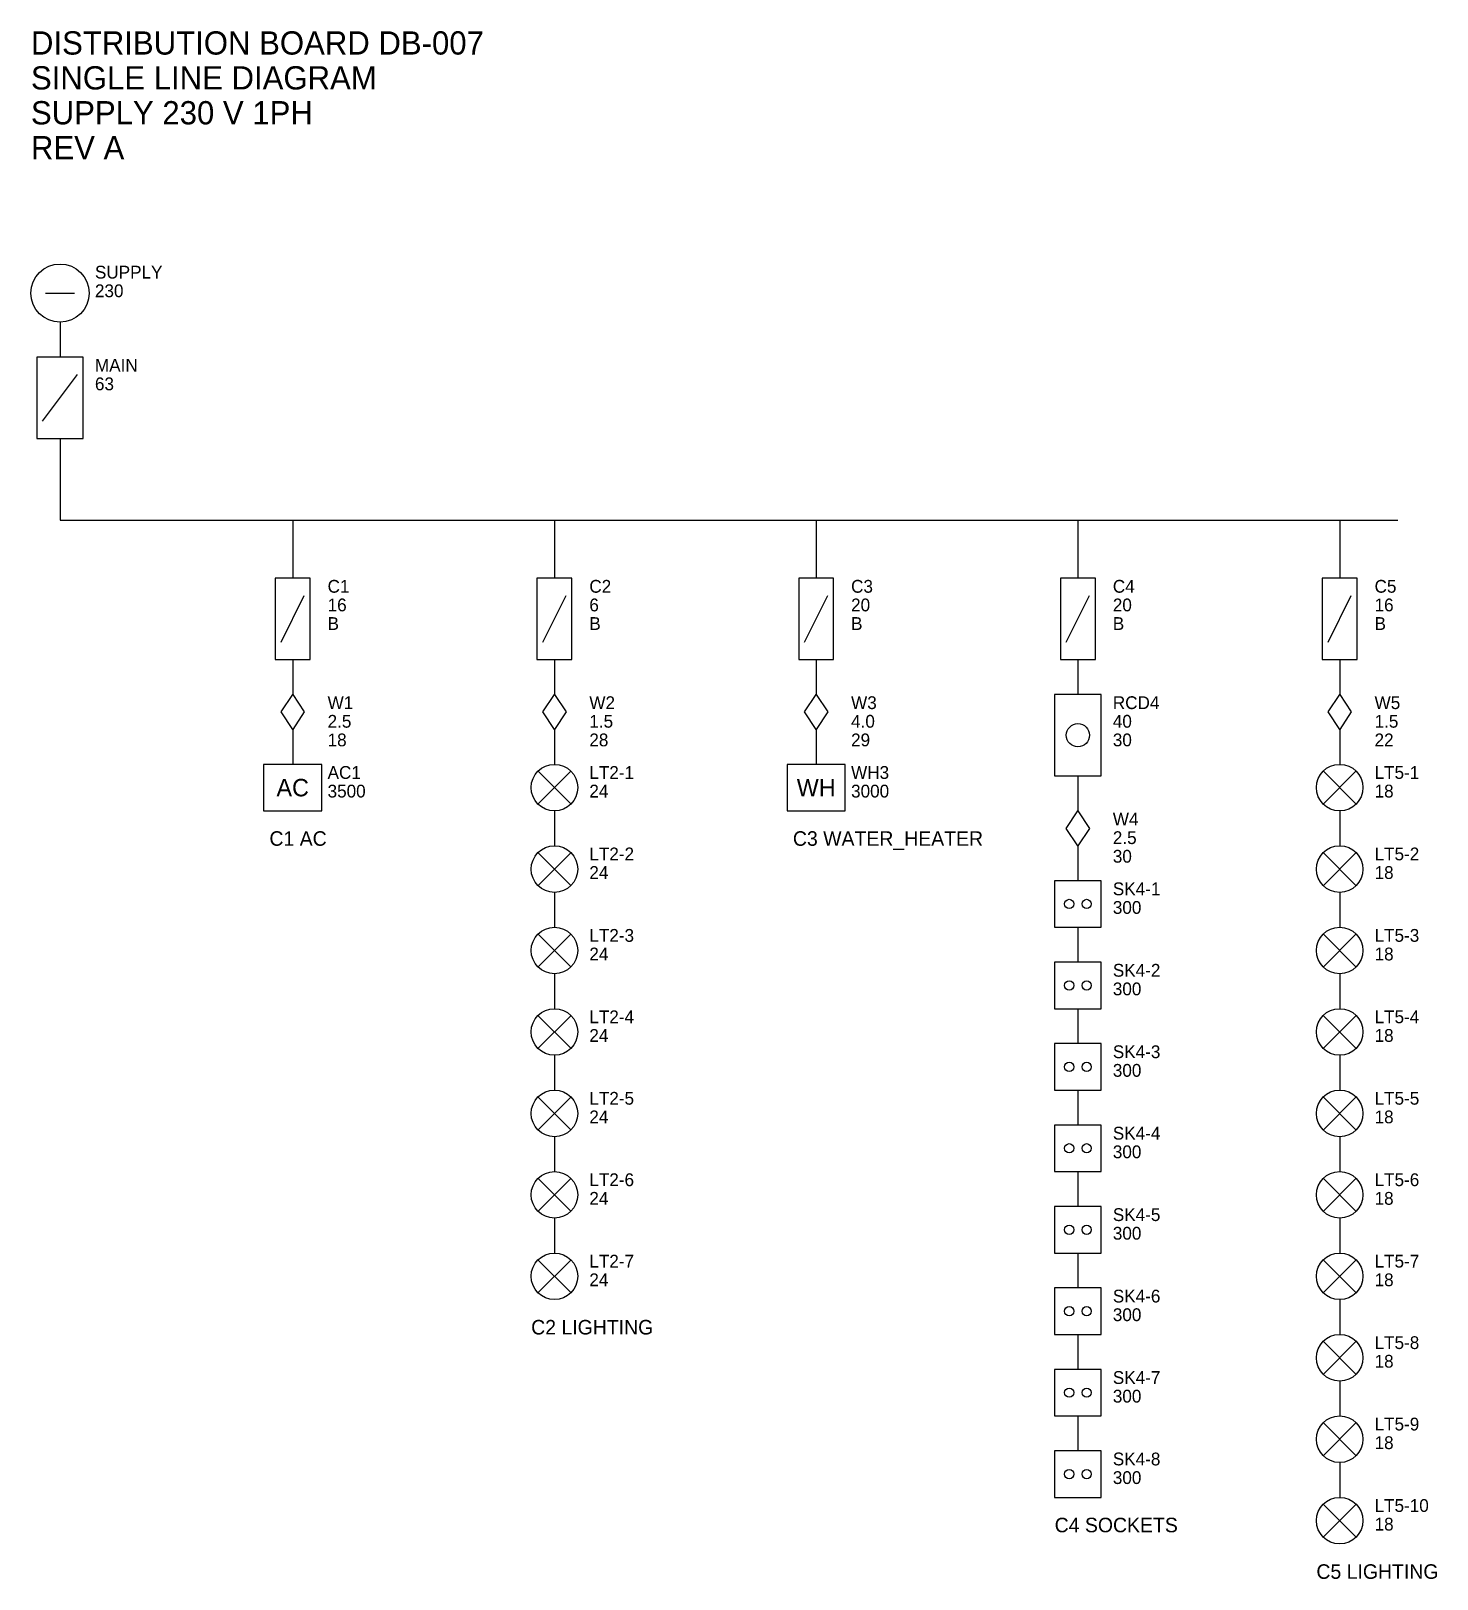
# Model space of a CAD drawing. Extents: x -45 to 197, y -182 to 84.
import ezdxf
from ezdxf.enums import TextEntityAlignment as Align

# ---------------------------------------------------------------- set-up
doc = ezdxf.new("R2010")
doc.units = 0
for name, color, linetype in [('ANNOTATION', 6, 'Continuous'), ('BUSBAR', 1, 'Continuous'), ('DEVICES', 7, 'Continuous'), ('LABELS', 170, 'Continuous'), ('LOADS', 3, 'Continuous'), ('TAGS', 8, 'Continuous'), ('WIRES', 5, 'Continuous')]:
    doc.layers.add(name, color=color, linetype=linetype)

# ---------------------------------------------------------------- blocks, each defined once
blk = doc.blocks.new('SUPPLY')
blk.add_line((-2.5, -5), (2.5, -5))
blk.add_circle((0, -5), 5)
at = {"layer": 'TAGS'}
for tag, p in [('TAG', (6, -2.5)), ('VOLTAGE_V', (6, -5.7))]:
    blk.add_attdef(tag, p, '', height=2.2, dxfattribs=at)
blk = doc.blocks.new('MAIN_SWITCH')
blk.add_line((-3, -11), (3, -3))
blk.add_lwpolyline([(-4, -14), (4, -14), (4, 0), (-4, 0)], close=True)
at = {"layer": 'TAGS'}
for tag, p in [('TAG', (6, -2.5)), ('RATING_A', (6, -5.7))]:
    blk.add_attdef(tag, p, '', height=2.2, dxfattribs=at)
blk = doc.blocks.new('MCB')
blk.add_line((-2, -11), (2, -3))
blk.add_lwpolyline([(-3, -14), (3, -14), (3, 0), (-3, 0)], close=True)
at = {"layer": 'TAGS'}
for tag, p in [('TAG', (6, -2.5)), ('RATING_A', (6, -5.7)), ('CURVE', (6, -8.9))]:
    blk.add_attdef(tag, p, '', height=2.2, dxfattribs=at)
blk = doc.blocks.new('CABLE')
blk.add_lwpolyline([(0, 0), (2, -3), (0, -6), (-2, -3)], close=True)
at = {"layer": 'TAGS'}
for tag, p in [('TAG', (6, -2.5)), ('SIZE_SQMM', (6, -5.7)), ('LENGTH_M', (6, -8.9))]:
    blk.add_attdef(tag, p, '', height=2.2, dxfattribs=at)
blk = doc.blocks.new('AC_UNIT')
blk.add_lwpolyline([(-5, -8), (5, -8), (5, 0), (-5, 0)], close=True)
blk.add_text('AC', height=3).set_placement((0, -4), align=Align.MIDDLE_CENTER)
at = {"layer": 'TAGS'}
for tag, p in [('TAG', (6, -2.5)), ('LOAD_W', (6, -5.7))]:
    blk.add_attdef(tag, p, '', height=2.2, dxfattribs=at)
blk = doc.blocks.new('LIGHT')
for p, q in [((-2.8, -1.2), (2.8, -6.8)), ((-2.8, -6.8), (2.8, -1.2))]:
    blk.add_line(p, q)
blk.add_circle((0, -4), 4)
at = {"layer": 'TAGS'}
for tag, p in [('TAG', (6, -2.5)), ('LOAD_W', (6, -5.7))]:
    blk.add_attdef(tag, p, '', height=2.2, dxfattribs=at)
blk = doc.blocks.new('WATER_HEATER')
blk.add_lwpolyline([(-5, -8), (5, -8), (5, 0), (-5, 0)], close=True)
blk.add_text('WH', height=3).set_placement((0, -4), align=Align.MIDDLE_CENTER)
at = {"layer": 'TAGS'}
for tag, p in [('TAG', (6, -2.5)), ('LOAD_W', (6, -5.7))]:
    blk.add_attdef(tag, p, '', height=2.2, dxfattribs=at)
blk = doc.blocks.new('RCD')
blk.add_lwpolyline([(-4, -14), (4, -14), (4, 0), (-4, 0)], close=True)
blk.add_circle((0, -7), 2)
at = {"layer": 'TAGS'}
for tag, p in [('TAG', (6, -2.5)), ('RATING_A', (6, -5.7)), ('SENS_MA', (6, -8.9))]:
    blk.add_attdef(tag, p, '', height=2.2, dxfattribs=at)
blk = doc.blocks.new('SOCKET')
blk.add_lwpolyline([(-4, -8), (4, -8), (4, 0), (-4, 0)], close=True)
for centre in [(-1.5, -4), (1.5, -4)]:
    blk.add_circle(centre, 0.8)
at = {"layer": 'TAGS'}
for tag, p in [('TAG', (6, -2.5)), ('LOAD_W', (6, -5.7))]:
    blk.add_attdef(tag, p, '', height=2.2, dxfattribs=at)

msp = doc.modelspace()

# ---------------------------------------------------------------- linework, layer by layer
at = {"layer": 'BUSBAR'}
msp.add_line((-40, 0), (190, 0), dxfattribs=at)
at = {"layer": 'WIRES'}
for p, q in [((-40, 34), (-40, 28)), ((-40, 14), (-40, 0)), ((0, 0), (0, -10)), ((45, 0), (45, -10)), ((90, 0), (90, -10)), ((135, 0), (135, -10)), ((180, 0), (180, -10)), ((0, -24), (0, -30)), ((45, -24), (45, -30)), ((90, -24), (90, -30)), ((135, -24), (135, -30)), ((180, -24), (180, -30)), ((0, -36), (0, -42)), ((45, -36), (45, -42)), ((90, -36), (90, -42)), ((180, -36), (180, -42)), ((135, -44), (135, -50)), ((45, -50), (45, -56)), ((180, -50), (180, -56)), ((135, -56), (135, -62)), ((45, -64), (45, -70)), ((180, -64), (180, -70)), ((135, -70), (135, -76)), ((45, -78), (45, -84)), ((180, -78), (180, -84)), ((135, -84), (135, -90)), ((45, -92), (45, -98)), ((180, -92), (180, -98)), ((135, -98), (135, -104)), ((45, -106), (45, -112)), ((180, -106), (180, -112)), ((135, -112), (135, -118)), ((45, -120), (45, -126)), ((180, -120), (180, -126)), ((135, -126), (135, -132)), ((180, -134), (180, -140)), ((135, -140), (135, -146)), ((180, -148), (180, -154)), ((135, -154), (135, -160)), ((180, -162), (180, -168))]:
    msp.add_line(p, q, dxfattribs=at)

# ---------------------------------------------------------------- block references
at = {"layer": 'DEVICES'}
for name, p, values in [('SUPPLY', (-40, 44), {'TAG': 'SUPPLY', 'VOLTAGE_V': '230'}), ('MAIN_SWITCH', (-40, 28), {'TAG': 'MAIN', 'RATING_A': '63'}), ('MCB', (0, -10), {'TAG': 'C1', 'RATING_A': '16', 'CURVE': 'B'}), ('MCB', (45, -10), {'TAG': 'C2', 'RATING_A': '6', 'CURVE': 'B'}), ('MCB', (90, -10), {'TAG': 'C3', 'RATING_A': '20', 'CURVE': 'B'}), ('MCB', (135, -10), {'TAG': 'C4', 'RATING_A': '20', 'CURVE': 'B'}), ('MCB', (180, -10), {'TAG': 'C5', 'RATING_A': '16', 'CURVE': 'B'}), ('CABLE', (0, -30), {'TAG': 'W1', 'SIZE_SQMM': '2.5', 'LENGTH_M': '18'}), ('CABLE', (45, -30), {'TAG': 'W2', 'SIZE_SQMM': '1.5', 'LENGTH_M': '28'}), ('CABLE', (90, -30), {'TAG': 'W3', 'SIZE_SQMM': '4.0', 'LENGTH_M': '29'}), ('RCD', (135, -30), {'TAG': 'RCD4', 'RATING_A': '40', 'SENS_MA': '30'}), ('CABLE', (180, -30), {'TAG': 'W5', 'SIZE_SQMM': '1.5', 'LENGTH_M': '22'}), ('CABLE', (135, -50), {'TAG': 'W4', 'SIZE_SQMM': '2.5', 'LENGTH_M': '30'})]:
    msp.add_blockref(name, p, dxfattribs=at).add_auto_attribs(values)
at = {"layer": 'LOADS'}
for name, p, values in [('AC_UNIT', (0, -42), {'TAG': 'AC1', 'LOAD_W': '3500'}), ('LIGHT', (45, -42), {'TAG': 'LT2-1', 'LOAD_W': '24'}), ('WATER_HEATER', (90, -42), {'TAG': 'WH3', 'LOAD_W': '3000'}), ('LIGHT', (180, -42), {'TAG': 'LT5-1', 'LOAD_W': '18'}), ('LIGHT', (45, -56), {'TAG': 'LT2-2', 'LOAD_W': '24'}), ('LIGHT', (180, -56), {'TAG': 'LT5-2', 'LOAD_W': '18'}), ('SOCKET', (135, -62), {'TAG': 'SK4-1', 'LOAD_W': '300'}), ('LIGHT', (45, -70), {'TAG': 'LT2-3', 'LOAD_W': '24'}), ('LIGHT', (180, -70), {'TAG': 'LT5-3', 'LOAD_W': '18'}), ('SOCKET', (135, -76), {'TAG': 'SK4-2', 'LOAD_W': '300'}), ('LIGHT', (45, -84), {'TAG': 'LT2-4', 'LOAD_W': '24'}), ('LIGHT', (180, -84), {'TAG': 'LT5-4', 'LOAD_W': '18'}), ('SOCKET', (135, -90), {'TAG': 'SK4-3', 'LOAD_W': '300'}), ('LIGHT', (45, -98), {'TAG': 'LT2-5', 'LOAD_W': '24'}), ('LIGHT', (180, -98), {'TAG': 'LT5-5', 'LOAD_W': '18'}), ('SOCKET', (135, -104), {'TAG': 'SK4-4', 'LOAD_W': '300'}), ('LIGHT', (45, -112), {'TAG': 'LT2-6', 'LOAD_W': '24'}), ('LIGHT', (180, -112), {'TAG': 'LT5-6', 'LOAD_W': '18'}), ('SOCKET', (135, -118), {'TAG': 'SK4-5', 'LOAD_W': '300'}), ('LIGHT', (45, -126), {'TAG': 'LT2-7', 'LOAD_W': '24'}), ('LIGHT', (180, -126), {'TAG': 'LT5-7', 'LOAD_W': '18'}), ('SOCKET', (135, -132), {'TAG': 'SK4-6', 'LOAD_W': '300'}), ('LIGHT', (180, -140), {'TAG': 'LT5-8', 'LOAD_W': '18'}), ('SOCKET', (135, -146), {'TAG': 'SK4-7', 'LOAD_W': '300'}), ('LIGHT', (180, -154), {'TAG': 'LT5-9', 'LOAD_W': '18'}), ('SOCKET', (135, -160), {'TAG': 'SK4-8', 'LOAD_W': '300'}), ('LIGHT', (180, -168), {'TAG': 'LT5-10', 'LOAD_W': '18'})]:
    msp.add_blockref(name, p, dxfattribs=at).add_auto_attribs(values)

# ---------------------------------------------------------------- texts
at = {"layer": 'ANNOTATION'}
for s, p in [('DISTRIBUTION BOARD DB-007', (-45, 80)), ('SINGLE LINE DIAGRAM', (-45, 74)), ('SUPPLY 230 V 1PH', (-45, 68)), ('REV A', (-45, 62))]:
    msp.add_text(s, height=4, dxfattribs=at).set_placement(p)
at = {"layer": 'LABELS'}
for s, p in [('C1 AC', (-4, -56)), ('C3 WATER_HEATER', (86, -56)), ('C2 LIGHTING', (41, -140)), ('C4 SOCKETS', (131, -174)), ('C5 LIGHTING', (176, -182))]:
    msp.add_text(s, height=2.5, dxfattribs=at).set_placement(p)

doc.saveas('drawing.dxf')
